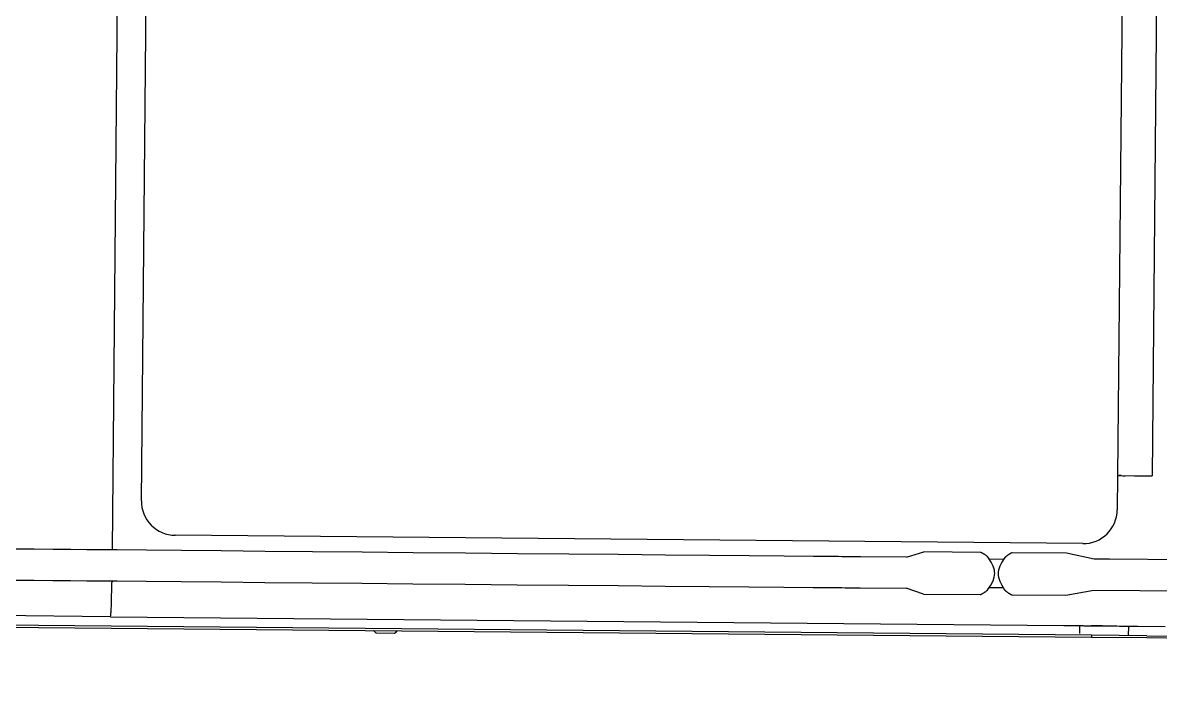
# Model space of a CAD drawing. Header units: millimetres. Extents: x -2078669 to -1085629, y -5987148 to 310365.
# Drawn here: x -1705536 to -1704538, y -2251719 to -2251143 of the extents above; entities that cross this region are included whole.
import ezdxf

# ---------------------------------------------------------------- set-up
doc = ezdxf.new("R2010")
doc.units = ezdxf.units.MM
doc.header["$LTSCALE"] = 500
for name, color, linetype, lineweight in [('D-BYP-STR8', 5, 'Continuous', 25), ('D-BYP-STRB', 5, 'Continuous', 25), ('D-BYP-STRC', 1, 'Continuous', 13)]:
    doc.layers.add(name, color=color, linetype=linetype, lineweight=lineweight)
doc.styles.add('MS ゴシック', font='MS Gothic.ttf')
doc.dimstyles.new('DIM-500-F', dxfattribs={"dimscale": 500, "dimtxt": 3.5, "dimasz": 2.5, "dimexe": 0, "dimexo": 2, "dimgap": 0.8, "dimtad": 1, "dimdec": 0, "dimzin": 0, "dimdsep": 46, "dimtxsty": 'MS ゴシック', "dimblk": 'OPEN', "dimcen": 0.1, "dimclrd": 256, "dimclre": 256, "dimclrt": 256, "dimaunit": 1, "dimadec": 4, "dimazin": 0, "dimtfac": 1, "dimtdec": 0, "dimtmove": 2, "dimatfit": 3, "dimldrblk": 'OPEN', "dimfxl": 1, "dimtolj": 1, "dimtzin": 0, "dimlwd": -1, "dimlwe": -1, "dimarcsym": 2})

# ---------------------------------------------------------------- blocks, each defined once
blk = doc.blocks.new('_Open')
at = {"color": 0, "linetype": 'ByBlock', "lineweight": -2}
for p, q in [((-1, 0.16667), (0, 0)), ((-1, -0.16667), (0, 0)), ((0, 0), (-1, 0))]:
    blk.add_line(p, q, dxfattribs=at)

msp = doc.modelspace()

# ---------------------------------------------------------------- linework, layer by layer
at = {"layer": 'D-BYP-STR8'}
msp.add_circle((-1706874.67, -2250448.98), 16000, dxfattribs=at)
at = {"layer": 'D-BYP-STRB', "linetype": 'Continuous'}
for p, q in [((-1705449.7, -2250774.65), (-1705457.38, -2251606.02)), ((-1704568.6, -2250820.8), (-1704575.53, -2251570.77)), ((-1704538.62, -2250865.08), (-1704544.87, -2251541.05)), ((-1705431.66, -2251562.85), (-1705427.26, -2251087.58)), ((-1704575.25, -2251540.77), (-1704560.55, -2251540.9)), ((-1704572.03, -2251540.8), (-1704574.27, -2251540.78)), ((-1704574.27, -2251540.78), (-1704574.27, -2251540.88)), ((-1704572.74, -2251540.89), (-1704572.74, -2251540.79)), ((-1704572.03, -2251540.8), (-1704568.56, -2251540.83)), ((-1704570.55, -2251540.91), (-1704569.01, -2251540.92)), ((-1704560.55, -2251540.9), (-1704546.61, -2251541.03)), ((-1704546.61, -2251541.03), (-1704544.87, -2251541.05)), ((-1705402.36, -2251593.12), (-1705401.94, -2251593.13)), ((-1705401.98, -2251593.13), (-1705402.36, -2251593.12)), ((-1704605.81, -2251600.49), (-1705401.98, -2251593.13)), ((-1705525.67, -2251605.38), (-1705543.21, -2251605.22)), ((-1705508.99, -2251605.54), (-1705525.67, -2251605.38)), ((-1705493.46, -2251605.68), (-1705508.99, -2251605.54)), ((-1705479.37, -2251605.81), (-1705493.46, -2251605.68)), ((-1705467.02, -2251605.93), (-1705479.37, -2251605.81)), ((-1705456.69, -2251606.02), (-1705467.02, -2251605.93)), ((-1705456.52, -2251606.02), (-1705456.69, -2251606.02)), ((-1705456.32, -2251606.03), (-1705456.52, -2251606.02)), ((-1705456.1, -2251606.03), (-1705456.32, -2251606.03)), ((-1705455.85, -2251606.03), (-1705456.1, -2251606.03)), ((-1705455.59, -2251606.03), (-1705455.85, -2251606.03)), ((-1705455.31, -2251606.04), (-1705455.59, -2251606.03)), ((-1705455.02, -2251606.04), (-1705455.31, -2251606.04)), ((-1705454.73, -2251606.04), (-1705455.02, -2251606.04)), ((-1705454.44, -2251606.04), (-1705454.73, -2251606.04)), ((-1705454.15, -2251606.05), (-1705454.44, -2251606.04)), ((-1705453.87, -2251606.05), (-1705454.15, -2251606.05)), ((-1705453.61, -2251606.05), (-1705453.87, -2251606.05)), ((-1705453.36, -2251606.05), (-1705453.61, -2251606.05)), ((-1705453.14, -2251606.06), (-1705453.36, -2251606.05)), ((-1705452.94, -2251606.06), (-1705453.14, -2251606.06)), ((-1705452.78, -2251606.06), (-1705452.94, -2251606.06)), ((-1705427.13, -2251606.3), (-1705452.78, -2251606.06)), ((-1705396.48, -2251606.58), (-1705427.13, -2251606.3)), ((-1705361.54, -2251606.9), (-1705396.48, -2251606.58)), ((-1705323.01, -2251607.26), (-1705361.54, -2251606.9)), ((-1705281.62, -2251607.64), (-1705323.01, -2251607.26)), ((-1705238.09, -2251608.04), (-1705281.62, -2251607.64)), ((-1705193.12, -2251608.46), (-1705238.09, -2251608.04)), ((-1705147.44, -2251608.88), (-1705193.12, -2251608.46)), ((-1705101.76, -2251609.3), (-1705147.44, -2251608.88)), ((-1705056.8, -2251609.72), (-1705101.76, -2251609.3)), ((-1705013.26, -2251610.12), (-1705056.8, -2251609.72)), ((-1704971.88, -2251610.5), (-1705013.26, -2251610.12)), ((-1704933.35, -2251610.86), (-1704971.88, -2251610.5)), ((-1704898.41, -2251611.18), (-1704933.35, -2251610.86)), ((-1704867.75, -2251611.47), (-1704898.41, -2251611.18)), ((-1704842.11, -2251611.7), (-1704867.75, -2251611.47)), ((-1704840.19, -2251611.72), (-1704842.11, -2251611.7)), ((-1704837.9, -2251611.74), (-1704840.19, -2251611.72)), ((-1704835.31, -2251611.77), (-1704837.9, -2251611.74)), ((-1704832.48, -2251611.79), (-1704835.31, -2251611.77)), ((-1704829.48, -2251611.82), (-1704832.48, -2251611.79)), ((-1704826.37, -2251611.85), (-1704829.48, -2251611.82)), ((-1704823.21, -2251611.88), (-1704826.37, -2251611.85)), ((-1704820.08, -2251611.91), (-1704823.21, -2251611.88)), ((-1704817.02, -2251611.94), (-1704820.08, -2251611.91)), ((-1704814.09, -2251611.96), (-1704817.02, -2251611.94)), ((-1704811.3, -2251611.99), (-1704814.09, -2251611.96)), ((-1704808.69, -2251612.01), (-1704811.3, -2251611.99)), ((-1704806.3, -2251612.03), (-1704808.69, -2251612.01)), ((-1704804.16, -2251612.05), (-1704806.3, -2251612.03)), ((-1704802.29, -2251612.07), (-1704804.16, -2251612.05)), ((-1704800.74, -2251612.09), (-1704802.29, -2251612.07)), ((-1704760.52, -2251612.46), (-1704800.74, -2251612.09)), ((-1704760.52, -2251612.46), (-1704745.3, -2251607.7)), ((-1704745.31, -2251607.7), (-1704745.3, -2251607.7)), ((-1704695.48, -2251608.16), (-1704745.3, -2251607.7)), ((-1704745.3, -2251607.7), (-1704745.3, -2251607.7)), ((-1704745.3, -2251607.7), (-1704745.3, -2251607.7)), ((-1704745.3, -2251607.7), (-1704745.3, -2251607.7)), ((-1704745.3, -2251607.7), (-1704745.3, -2251607.7)), ((-1704745.3, -2251607.7), (-1704745.3, -2251607.7)), ((-1704745.3, -2251607.7), (-1704745.3, -2251607.7)), ((-1704745.3, -2251607.7), (-1704745.3, -2251607.7)), ((-1704745.3, -2251607.7), (-1704745.3, -2251607.7)), ((-1704745.3, -2251607.7), (-1704745.3, -2251607.7)), ((-1704745.3, -2251607.7), (-1704745.3, -2251607.7)), ((-1704745.3, -2251607.7), (-1704745.3, -2251607.7)), ((-1704745.3, -2251607.7), (-1704745.3, -2251607.7)), ((-1704745.3, -2251607.7), (-1704745.3, -2251607.7)), ((-1704745.3, -2251607.7), (-1704745.3, -2251607.7)), ((-1704745.3, -2251607.7), (-1704745.3, -2251607.7)), ((-1704695.47, -2251608.16), (-1704695.48, -2251608.16)), ((-1704695.48, -2251608.16), (-1704695.48, -2251608.16)), ((-1704695.46, -2251608.16), (-1704695.47, -2251608.16)), ((-1704695.47, -2251608.16), (-1704695.47, -2251608.16)), ((-1704695.47, -2251608.16), (-1704695.47, -2251608.16)), ((-1704695.45, -2251608.16), (-1704695.46, -2251608.16)), ((-1704695.46, -2251608.16), (-1704695.46, -2251608.16)), ((-1704695.45, -2251608.17), (-1704695.45, -2251608.16)), ((-1704695.44, -2251608.17), (-1704695.45, -2251608.17)), ((-1704695.43, -2251608.17), (-1704695.44, -2251608.17)), ((-1704695.44, -2251608.17), (-1704695.44, -2251608.17)), ((-1704695.44, -2251608.17), (-1704695.44, -2251608.17)), ((-1704695.42, -2251608.17), (-1704695.43, -2251608.17)), ((-1704695.43, -2251608.17), (-1704695.43, -2251608.17)), ((-1704695.41, -2251608.18), (-1704695.42, -2251608.17)), ((-1704695.4, -2251608.18), (-1704695.41, -2251608.18)), ((-1704695.39, -2251608.18), (-1704695.4, -2251608.18)), ((-1704695.38, -2251608.19), (-1704695.39, -2251608.18)), ((-1704695.36, -2251608.19), (-1704695.38, -2251608.19)), ((-1704695.35, -2251608.2), (-1704695.36, -2251608.19)), ((-1704695.33, -2251608.21), (-1704695.35, -2251608.2)), ((-1704695.31, -2251608.21), (-1704695.33, -2251608.21)), ((-1704695.3, -2251608.22), (-1704695.31, -2251608.21)), ((-1704695.28, -2251608.22), (-1704695.3, -2251608.22)), ((-1704695.22, -2251608.25), (-1704695.28, -2251608.22)), ((-1704695.21, -2251608.25), (-1704695.22, -2251608.25)), ((-1704695.19, -2251608.26), (-1704695.21, -2251608.25)), ((-1704695.12, -2251608.29), (-1704695.19, -2251608.26)), ((-1704695.1, -2251608.3), (-1704695.12, -2251608.29)), ((-1704695.08, -2251608.3), (-1704695.1, -2251608.3)), ((-1704695.05, -2251608.31), (-1704695.08, -2251608.3)), ((-1704695.03, -2251608.33), (-1704695.05, -2251608.31)), ((-1704695, -2251608.34), (-1704695.03, -2251608.33)), ((-1704694.98, -2251608.35), (-1704695, -2251608.34)), ((-1704694.95, -2251608.36), (-1704694.98, -2251608.35)), ((-1704694.93, -2251608.37), (-1704694.95, -2251608.36)), ((-1704694.85, -2251608.4), (-1704694.93, -2251608.37)), ((-1704694.83, -2251608.41), (-1704694.85, -2251608.4)), ((-1704694.82, -2251608.41), (-1704694.83, -2251608.41)), ((-1704694.73, -2251608.45), (-1704694.82, -2251608.41)), ((-1704694.71, -2251608.46), (-1704694.73, -2251608.45)), ((-1704694.68, -2251608.47), (-1704694.71, -2251608.46)), ((-1704694.66, -2251608.49), (-1704694.68, -2251608.47)), ((-1704694.63, -2251608.5), (-1704694.66, -2251608.49)), ((-1704694.6, -2251608.51), (-1704694.63, -2251608.5)), ((-1704694.57, -2251608.52), (-1704694.6, -2251608.51)), ((-1704694.55, -2251608.53), (-1704694.57, -2251608.52)), ((-1704694.52, -2251608.55), (-1704694.55, -2251608.53)), ((-1704694.42, -2251608.59), (-1704694.52, -2251608.55)), ((-1704694.41, -2251608.6), (-1704694.42, -2251608.59)), ((-1704694.4, -2251608.6), (-1704694.41, -2251608.6)), ((-1704694.3, -2251608.65), (-1704694.4, -2251608.6)), ((-1704694.28, -2251608.66), (-1704694.3, -2251608.65)), ((-1704694.25, -2251608.67), (-1704694.28, -2251608.66)), ((-1704694.22, -2251608.68), (-1704694.25, -2251608.67)), ((-1704694.2, -2251608.7), (-1704694.22, -2251608.68)), ((-1704694.17, -2251608.71), (-1704694.2, -2251608.7)), ((-1704694.13, -2251608.73), (-1704694.17, -2251608.71)), ((-1704694.1, -2251608.74), (-1704694.13, -2251608.73)), ((-1704694.07, -2251608.76), (-1704694.1, -2251608.74)), ((-1704693.91, -2251608.84), (-1704694.07, -2251608.76)), ((-1704693.86, -2251608.86), (-1704693.91, -2251608.84)), ((-1704693.84, -2251608.87), (-1704693.86, -2251608.86)), ((-1704693.64, -2251608.98), (-1704693.84, -2251608.87)), ((-1704693.33, -2251609.14), (-1704693.64, -2251608.98)), ((-1704693.19, -2251609.22), (-1704693.33, -2251609.14)), ((-1704693.15, -2251609.24), (-1704693.19, -2251609.22)), ((-1704692.96, -2251609.34), (-1704693.15, -2251609.24)), ((-1704692.88, -2251609.4), (-1704692.96, -2251609.34)), ((-1704692.5, -2251609.61), (-1704692.88, -2251609.4)), ((-1704692.46, -2251609.64), (-1704692.5, -2251609.61)), ((-1704692.27, -2251609.75), (-1704692.46, -2251609.64)), ((-1704692.19, -2251609.81), (-1704692.27, -2251609.75)), ((-1704692.09, -2251609.87), (-1704692.19, -2251609.81)), ((-1704691.97, -2251609.95), (-1704692.09, -2251609.87)), ((-1704691.85, -2251610.03), (-1704691.97, -2251609.95)), ((-1704691.72, -2251610.12), (-1704691.85, -2251610.03)), ((-1704691.59, -2251610.2), (-1704691.72, -2251610.12)), ((-1704691.47, -2251610.28), (-1704691.59, -2251610.2)), ((-1704691.36, -2251610.36), (-1704691.47, -2251610.28)), ((-1704690.97, -2251610.64), (-1704691.36, -2251610.36)), ((-1704690.91, -2251610.68), (-1704690.97, -2251610.64)), ((-1704690.85, -2251610.73), (-1704690.91, -2251610.68)), ((-1704690.46, -2251611.03), (-1704690.85, -2251610.73)), ((-1704690.36, -2251611.11), (-1704690.46, -2251611.03)), ((-1704690.25, -2251611.21), (-1704690.36, -2251611.11)), ((-1704690.13, -2251611.31), (-1704690.25, -2251611.21)), ((-1704690.01, -2251611.41), (-1704690.13, -2251611.31)), ((-1704689.89, -2251611.51), (-1704690.01, -2251611.41)), ((-1704689.77, -2251611.61), (-1704689.89, -2251611.51)), ((-1704689.66, -2251611.71), (-1704689.77, -2251611.61)), ((-1704689.57, -2251611.79), (-1704689.66, -2251611.71)), ((-1704689.14, -2251612.19), (-1704689.57, -2251611.79)), ((-1704689.13, -2251612.2), (-1704689.14, -2251612.19)), ((-1704689.08, -2251612.25), (-1704689.13, -2251612.2)), ((-1704689.02, -2251612.31), (-1704689.08, -2251612.25)), ((-1704688.96, -2251612.36), (-1704689.02, -2251612.31)), ((-1704688.9, -2251612.42), (-1704688.96, -2251612.36)), ((-1704688.85, -2251612.48), (-1704688.9, -2251612.42)), ((-1704688.79, -2251612.53), (-1704688.85, -2251612.48)), ((-1704688.74, -2251612.58), (-1704688.79, -2251612.53)), ((-1704688.7, -2251612.62), (-1704688.74, -2251612.58)), ((-1704686.14, -2251616.7), (-1704688.7, -2251612.62)), ((-1704674.11, -2251612.76), (-1704676.75, -2251616.79)), ((-1704674.03, -2251612.68), (-1704674.11, -2251612.76)), ((-1704673.93, -2251612.59), (-1704674.03, -2251612.68)), ((-1704673.82, -2251612.48), (-1704673.93, -2251612.59)), ((-1704673.7, -2251612.37), (-1704673.82, -2251612.48)), ((-1704673.58, -2251612.26), (-1704673.7, -2251612.37)), ((-1704673.46, -2251612.15), (-1704673.58, -2251612.26)), ((-1704673.35, -2251612.04), (-1704673.46, -2251612.15)), ((-1704673.24, -2251611.94), (-1704673.35, -2251612.04)), ((-1704673.21, -2251611.92), (-1704673.24, -2251611.94)), ((-1704672.82, -2251611.56), (-1704673.21, -2251611.92)), ((-1704672.35, -2251611.2), (-1704672.82, -2251611.56)), ((-1704672.16, -2251611.05), (-1704672.35, -2251611.2)), ((-1704671.93, -2251610.89), (-1704672.16, -2251611.05)), ((-1704671.7, -2251610.72), (-1704671.93, -2251610.89)), ((-1704671.46, -2251610.55), (-1704671.7, -2251610.72)), ((-1704671.22, -2251610.38), (-1704671.46, -2251610.55)), ((-1704670.99, -2251610.22), (-1704671.22, -2251610.38)), ((-1704670.78, -2251610.08), (-1704670.99, -2251610.22)), ((-1704670.6, -2251609.95), (-1704670.78, -2251610.08)), ((-1704670.02, -2251609.59), (-1704670.6, -2251609.95)), ((-1704669.94, -2251609.56), (-1704670.02, -2251609.59)), ((-1704669.5, -2251609.31), (-1704669.94, -2251609.56)), ((-1704669.31, -2251609.2), (-1704669.5, -2251609.31)), ((-1704669.24, -2251609.17), (-1704669.31, -2251609.2)), ((-1704669.19, -2251609.13), (-1704669.24, -2251609.17)), ((-1704669.14, -2251609.11), (-1704669.19, -2251609.13)), ((-1704669.09, -2251609.08), (-1704669.14, -2251609.11)), ((-1704669.04, -2251609.06), (-1704669.09, -2251609.08)), ((-1704669, -2251609.03), (-1704669.04, -2251609.06)), ((-1704668.95, -2251609.01), (-1704669, -2251609.03)), ((-1704668.91, -2251608.99), (-1704668.95, -2251609.01)), ((-1704668.86, -2251608.96), (-1704668.91, -2251608.99)), ((-1704668.8, -2251608.94), (-1704668.86, -2251608.96)), ((-1704668.75, -2251608.91), (-1704668.8, -2251608.94)), ((-1704668.69, -2251608.88), (-1704668.75, -2251608.91)), ((-1704668.64, -2251608.86), (-1704668.69, -2251608.88)), ((-1704668.59, -2251608.83), (-1704668.64, -2251608.86)), ((-1704668.54, -2251608.81), (-1704668.59, -2251608.83)), ((-1704668.5, -2251608.79), (-1704668.54, -2251608.81)), ((-1704668.32, -2251608.7), (-1704668.5, -2251608.79)), ((-1704668.31, -2251608.7), (-1704668.32, -2251608.7)), ((-1704668.27, -2251608.68), (-1704668.31, -2251608.7)), ((-1704668.14, -2251608.61), (-1704668.27, -2251608.68)), ((-1704667.99, -2251608.55), (-1704668.14, -2251608.61)), ((-1704667.97, -2251608.54), (-1704667.99, -2251608.55)), ((-1704667.91, -2251608.51), (-1704667.97, -2251608.54)), ((-1704667.9, -2251608.51), (-1704667.91, -2251608.51)), ((-1704667.84, -2251608.48), (-1704667.9, -2251608.5)), ((-1704667.9, -2251608.5), (-1704667.9, -2251608.51)), ((-1704667.83, -2251608.47), (-1704667.84, -2251608.48)), ((-1704667.82, -2251608.47), (-1704667.83, -2251608.47)), ((-1704667.81, -2251608.46), (-1704667.82, -2251608.47)), ((-1704667.8, -2251608.45), (-1704667.81, -2251608.46)), ((-1704667.79, -2251608.45), (-1704667.8, -2251608.45)), ((-1704667.78, -2251608.44), (-1704667.79, -2251608.45)), ((-1704667.77, -2251608.44), (-1704667.78, -2251608.44)), ((-1704667.76, -2251608.43), (-1704667.77, -2251608.44)), ((-1704667.74, -2251608.42), (-1704667.76, -2251608.43)), ((-1704667.73, -2251608.42), (-1704667.74, -2251608.42)), ((-1704667.74, -2251608.42), (-1704667.74, -2251608.42)), ((-1704667.72, -2251608.42), (-1704667.73, -2251608.42)), ((-1704667.73, -2251608.42), (-1704667.73, -2251608.42)), ((-1704667.73, -2251608.42), (-1704667.73, -2251608.42)), ((-1704667.73, -2251608.42), (-1704667.73, -2251608.42)), ((-1704667.73, -2251608.42), (-1704667.73, -2251608.42)), ((-1704667.73, -2251608.42), (-1704667.73, -2251608.42)), ((-1704667.73, -2251608.42), (-1704667.73, -2251608.42)), ((-1704620.19, -2251608.85), (-1704667.72, -2251608.42)), ((-1704595.78, -2251613.98), (-1704620.19, -2251608.85)), ((-1704582.42, -2251614.1), (-1704595.78, -2251613.98)), ((-1704415.63, -2251615.65), (-1704582.42, -2251614.1)), ((-1704675.21, -2251614.35), (-1704687.64, -2251614.23)), ((-1704684.4, -2251620.29), (-1704686.14, -2251616.7)), ((-1704683.36, -2251623.66), (-1704684.4, -2251620.29)), ((-1704683.1, -2251625.25), (-1704683.36, -2251623.66)), ((-1704679.66, -2251623.7), (-1704679.94, -2251625.28)), ((-1704678.55, -2251620.35), (-1704679.66, -2251623.7)), ((-1704676.75, -2251616.79), (-1704678.55, -2251620.35)), ((-1705543.47, -2251632.42), (-1705525.92, -2251632.58)), ((-1705525.92, -2251632.58), (-1705509.24, -2251632.74)), ((-1705509.24, -2251632.74), (-1705493.71, -2251632.88)), ((-1705493.71, -2251632.88), (-1705479.63, -2251633.01)), ((-1705479.63, -2251633.01), (-1705467.27, -2251633.13)), ((-1705467.27, -2251633.13), (-1705456.94, -2251633.22)), ((-1705457.03, -2251633.22), (-1705457.59, -2251634.61)), ((-1705457.02, -2251633.22), (-1705457.02, -2251633.22)), ((-1705456.94, -2251633.22), (-1705456.77, -2251633.22)), ((-1705456.77, -2251633.22), (-1705456.58, -2251633.22)), ((-1705456.58, -2251633.22), (-1705456.35, -2251633.23)), ((-1705456.35, -2251633.23), (-1705456.11, -2251633.23)), ((-1705456.11, -2251633.23), (-1705455.84, -2251633.23)), ((-1705455.84, -2251633.23), (-1705455.56, -2251633.23)), ((-1705455.56, -2251633.23), (-1705455.27, -2251633.24)), ((-1705455.27, -2251633.24), (-1705454.98, -2251633.24)), ((-1705454.98, -2251633.24), (-1705454.69, -2251633.24)), ((-1705454.69, -2251633.24), (-1705454.4, -2251633.24)), ((-1705454.4, -2251633.24), (-1705454.12, -2251633.25)), ((-1705454.12, -2251633.25), (-1705453.86, -2251633.25)), ((-1705453.86, -2251633.25), (-1705453.61, -2251633.25)), ((-1705453.61, -2251633.25), (-1705453.39, -2251633.25)), ((-1705453.39, -2251633.25), (-1705453.19, -2251633.26)), ((-1705453.19, -2251633.26), (-1705453.03, -2251633.26)), ((-1705453.03, -2251633.26), (-1705427.39, -2251633.49)), ((-1705427.39, -2251633.49), (-1705396.73, -2251633.78)), ((-1705396.73, -2251633.78), (-1705361.79, -2251634.1)), ((-1705361.79, -2251634.1), (-1705323.26, -2251634.46)), ((-1704686.32, -2251636.79), (-1704684.52, -2251633.23)), ((-1704684.52, -2251633.23), (-1704683.41, -2251629.88)), ((-1704683.41, -2251629.88), (-1704683.13, -2251628.29)), ((-1704683.13, -2251628.29), (-1704683.03, -2251626.77)), ((-1704683.03, -2251626.77), (-1704683.1, -2251625.25)), ((-1704679.94, -2251625.28), (-1704680.05, -2251626.8)), ((-1704680.05, -2251626.8), (-1704679.97, -2251628.32)), ((-1704679.97, -2251628.32), (-1704679.72, -2251629.91)), ((-1704679.72, -2251629.91), (-1704678.67, -2251633.28)), ((-1704678.67, -2251633.28), (-1704676.93, -2251636.87)), ((-1705457.73, -2251644.27), (-1705457.72, -2251643.62)), ((-1705457.72, -2251643.62), (-1705457.71, -2251643.06)), ((-1705457.71, -2251643.06), (-1705457.7, -2251642.56)), ((-1705457.7, -2251642.56), (-1705457.69, -2251642.09)), ((-1705457.69, -2251642.09), (-1705457.68, -2251641.63)), ((-1705457.68, -2251641.63), (-1705457.67, -2251641.16)), ((-1705457.67, -2251640.65), (-1705457.66, -2251640.07)), ((-1705457.67, -2251641.16), (-1705457.67, -2251640.65)), ((-1705457.66, -2251640.07), (-1705457.65, -2251639.42)), ((-1705457.65, -2251639.42), (-1705457.64, -2251638.71)), ((-1705457.64, -2251638.71), (-1705457.63, -2251637.97)), ((-1705457.63, -2251637.97), (-1705457.62, -2251637.21)), ((-1705457.62, -2251636.47), (-1705457.61, -2251635.78)), ((-1705457.62, -2251637.21), (-1705457.62, -2251636.47)), ((-1705457.61, -2251635.78), (-1705457.6, -2251635.15)), ((-1705457.6, -2251635.15), (-1705457.59, -2251634.62)), ((-1705323.26, -2251634.46), (-1705281.88, -2251634.84)), ((-1705281.88, -2251634.84), (-1705238.34, -2251635.24)), ((-1705238.34, -2251635.24), (-1705193.38, -2251635.66)), ((-1705193.38, -2251635.66), (-1705147.7, -2251636.08)), ((-1705147.7, -2251636.08), (-1705102.01, -2251636.5)), ((-1705102.01, -2251636.5), (-1705057.05, -2251636.92)), ((-1705057.05, -2251636.92), (-1705013.52, -2251637.32)), ((-1705013.52, -2251637.32), (-1704972.13, -2251637.7)), ((-1704972.13, -2251637.7), (-1704933.6, -2251638.06)), ((-1704933.6, -2251638.06), (-1704898.66, -2251638.38)), ((-1704898.66, -2251638.38), (-1704868.01, -2251638.67)), ((-1704868.01, -2251638.67), (-1704842.36, -2251638.9)), ((-1704842.36, -2251638.9), (-1704840.44, -2251638.92)), ((-1704840.44, -2251638.92), (-1704838.15, -2251638.94)), ((-1704838.15, -2251638.94), (-1704835.56, -2251638.97)), ((-1704835.56, -2251638.97), (-1704832.73, -2251638.99)), ((-1704832.73, -2251638.99), (-1704829.73, -2251639.02)), ((-1704829.73, -2251639.02), (-1704826.62, -2251639.05)), ((-1704826.62, -2251639.05), (-1704823.46, -2251639.08)), ((-1704823.46, -2251639.08), (-1704820.33, -2251639.11)), ((-1704820.33, -2251639.11), (-1704817.27, -2251639.13)), ((-1704817.27, -2251639.13), (-1704814.34, -2251639.16)), ((-1704814.34, -2251639.16), (-1704811.55, -2251639.19)), ((-1704811.55, -2251639.19), (-1704808.94, -2251639.21)), ((-1704808.94, -2251639.21), (-1704806.55, -2251639.23)), ((-1704806.55, -2251639.23), (-1704804.41, -2251639.25)), ((-1704804.41, -2251639.25), (-1704802.54, -2251639.27)), ((-1704802.54, -2251639.27), (-1704800.99, -2251639.28)), ((-1704800.99, -2251639.28), (-1704760.8, -2251639.66)), ((-1704745.64, -2251644.7), (-1704760.8, -2251639.66)), ((-1704693.74, -2251644.26), (-1704693.28, -2251644.02)), ((-1704693.28, -2251644.02), (-1704693.2, -2251643.98)), ((-1704693.2, -2251643.98), (-1704692.59, -2251643.62)), ((-1704692.59, -2251643.62), (-1704692.4, -2251643.5)), ((-1704692.4, -2251643.5), (-1704692.18, -2251643.35)), ((-1704692.18, -2251643.35), (-1704691.94, -2251643.19)), ((-1704691.94, -2251643.19), (-1704691.69, -2251643.02)), ((-1704691.69, -2251643.02), (-1704691.43, -2251642.85)), ((-1704691.43, -2251642.85), (-1704691.19, -2251642.68)), ((-1704691.19, -2251642.68), (-1704690.96, -2251642.52)), ((-1704690.96, -2251642.52), (-1704690.75, -2251642.38)), ((-1704690.75, -2251642.38), (-1704690.26, -2251642.01)), ((-1704690.26, -2251642.01), (-1704689.87, -2251641.66)), ((-1704689.87, -2251641.66), (-1704689.84, -2251641.64)), ((-1704689.84, -2251641.64), (-1704689.73, -2251641.54)), ((-1704689.73, -2251641.54), (-1704689.62, -2251641.43)), ((-1704689.62, -2251641.43), (-1704689.5, -2251641.32)), ((-1704689.5, -2251641.32), (-1704689.38, -2251641.2)), ((-1704689.38, -2251641.2), (-1704689.26, -2251641.09)), ((-1704689.26, -2251641.09), (-1704689.15, -2251640.99)), ((-1704689.15, -2251640.99), (-1704689.05, -2251640.9)), ((-1704689.05, -2251640.9), (-1704688.96, -2251640.82)), ((-1704688.96, -2251640.82), (-1704686.32, -2251636.79)), ((-1704675.44, -2251639.35), (-1704687.87, -2251639.23)), ((-1704676.93, -2251636.87), (-1704674.37, -2251640.96)), ((-1704674.37, -2251640.96), (-1704674.33, -2251641)), ((-1704674.33, -2251641), (-1704674.28, -2251641.04)), ((-1704674.28, -2251641.04), (-1704674.23, -2251641.1)), ((-1704674.23, -2251641.1), (-1704674.17, -2251641.15)), ((-1704674.17, -2251641.15), (-1704674.11, -2251641.21)), ((-1704674.11, -2251641.21), (-1704674.05, -2251641.27)), ((-1704674.05, -2251641.27), (-1704674, -2251641.33)), ((-1704674, -2251641.33), (-1704673.95, -2251641.38)), ((-1704673.95, -2251641.38), (-1704673.93, -2251641.39)), ((-1704673.93, -2251641.39), (-1704673.51, -2251641.79)), ((-1704673.51, -2251641.79), (-1704673.42, -2251641.87)), ((-1704673.42, -2251641.87), (-1704673.31, -2251641.96)), ((-1704673.31, -2251641.96), (-1704673.2, -2251642.06)), ((-1704673.2, -2251642.06), (-1704673.08, -2251642.17)), ((-1704673.08, -2251642.17), (-1704672.96, -2251642.27)), ((-1704672.96, -2251642.27), (-1704672.85, -2251642.37)), ((-1704672.85, -2251642.37), (-1704672.74, -2251642.46)), ((-1704672.74, -2251642.46), (-1704672.64, -2251642.55)), ((-1704672.64, -2251642.55), (-1704672.27, -2251642.85)), ((-1704672.27, -2251642.85), (-1704672.21, -2251642.89)), ((-1704672.21, -2251642.89), (-1704672.15, -2251642.94)), ((-1704672.15, -2251642.94), (-1704671.78, -2251643.22)), ((-1704671.78, -2251643.22), (-1704671.67, -2251643.29)), ((-1704671.67, -2251643.29), (-1704671.56, -2251643.37)), ((-1704671.56, -2251643.37), (-1704671.44, -2251643.46)), ((-1704671.44, -2251643.46), (-1704671.32, -2251643.54)), ((-1704671.32, -2251643.54), (-1704671.2, -2251643.63)), ((-1704671.2, -2251643.63), (-1704671.09, -2251643.7)), ((-1704671.09, -2251643.7), (-1704670.99, -2251643.77)), ((-1704670.99, -2251643.77), (-1704670.91, -2251643.82)), ((-1704670.91, -2251643.82), (-1704670.74, -2251643.94)), ((-1704670.74, -2251643.94), (-1704670.69, -2251643.96)), ((-1704670.69, -2251643.96), (-1704670.35, -2251644.18)), ((-1704620.53, -2251645.85), (-1704596.04, -2251641.18)), ((-1704596.04, -2251641.18), (-1704196.45, -2251644.87)), ((-1705458, -2251654.53), (-1705457.89, -2251651.03)), ((-1705457.89, -2251651.03), (-1705457.87, -2251650.27)), ((-1705457.87, -2251650.27), (-1705457.85, -2251649.43)), ((-1705457.85, -2251649.43), (-1705457.83, -2251648.54)), ((-1705457.83, -2251648.54), (-1705457.81, -2251647.63)), ((-1705457.81, -2251647.63), (-1705457.79, -2251646.72)), ((-1705457.79, -2251646.72), (-1705457.77, -2251645.84)), ((-1705457.77, -2251645.84), (-1705457.75, -2251645.01)), ((-1705457.75, -2251645.01), (-1705457.73, -2251644.27)), ((-1704745.64, -2251644.7), (-1704695.82, -2251645.16)), ((-1704695.82, -2251645.16), (-1704695.82, -2251645.16)), ((-1704695.82, -2251645.16), (-1704695.82, -2251645.16)), ((-1704695.82, -2251645.16), (-1704695.81, -2251645.16)), ((-1704695.81, -2251645.16), (-1704695.81, -2251645.15)), ((-1704695.81, -2251645.15), (-1704695.8, -2251645.15)), ((-1704695.8, -2251645.15), (-1704695.8, -2251645.15)), ((-1704695.8, -2251645.15), (-1704695.79, -2251645.15)), ((-1704695.79, -2251645.15), (-1704695.75, -2251645.14)), ((-1704695.79, -2251645.15), (-1704695.79, -2251645.15)), ((-1704695.79, -2251645.15), (-1704695.79, -2251645.15)), ((-1704695.75, -2251645.14), (-1704695.73, -2251645.13)), ((-1704695.73, -2251645.13), (-1704695.72, -2251645.13)), ((-1704695.72, -2251645.13), (-1704695.7, -2251645.12)), ((-1704695.7, -2251645.12), (-1704695.69, -2251645.12)), ((-1704695.69, -2251645.12), (-1704695.67, -2251645.11)), ((-1704695.67, -2251645.11), (-1704695.65, -2251645.11)), ((-1704695.65, -2251645.11), (-1704695.64, -2251645.1)), ((-1704695.64, -2251645.1), (-1704695.62, -2251645.1)), ((-1704695.62, -2251645.1), (-1704695.56, -2251645.07)), ((-1704695.56, -2251645.07), (-1704695.55, -2251645.07)), ((-1704695.55, -2251645.07), (-1704695.53, -2251645.06)), ((-1704695.53, -2251645.06), (-1704695.46, -2251645.04)), ((-1704695.46, -2251645.04), (-1704695.44, -2251645.03)), ((-1704695.44, -2251645.03), (-1704695.42, -2251645.02)), ((-1704695.42, -2251645.02), (-1704695.4, -2251645.01)), ((-1704695.4, -2251645.01), (-1704695.37, -2251645)), ((-1704695.37, -2251645), (-1704695.35, -2251644.99)), ((-1704695.35, -2251644.99), (-1704695.32, -2251644.98)), ((-1704695.32, -2251644.98), (-1704695.3, -2251644.97)), ((-1704695.3, -2251644.97), (-1704695.27, -2251644.96)), ((-1704695.27, -2251644.96), (-1704695.11, -2251644.89)), ((-1704695.11, -2251644.89), (-1704695.07, -2251644.88)), ((-1704695.07, -2251644.88), (-1704695.06, -2251644.87)), ((-1704695.06, -2251644.87), (-1704694.86, -2251644.79)), ((-1704694.86, -2251644.79), (-1704694.81, -2251644.77)), ((-1704694.81, -2251644.77), (-1704694.76, -2251644.74)), ((-1704694.76, -2251644.74), (-1704694.7, -2251644.72)), ((-1704694.7, -2251644.72), (-1704694.64, -2251644.69)), ((-1704694.64, -2251644.69), (-1704694.58, -2251644.66)), ((-1704694.58, -2251644.66), (-1704694.52, -2251644.64)), ((-1704694.52, -2251644.64), (-1704694.46, -2251644.61)), ((-1704694.46, -2251644.61), (-1704694.4, -2251644.59)), ((-1704694.4, -2251644.59), (-1704694.35, -2251644.56)), ((-1704694.35, -2251644.56), (-1704694.3, -2251644.54)), ((-1704694.3, -2251644.54), (-1704694.25, -2251644.52)), ((-1704694.25, -2251644.52), (-1704694.2, -2251644.49)), ((-1704694.2, -2251644.49), (-1704694.15, -2251644.47)), ((-1704694.15, -2251644.47), (-1704694.1, -2251644.44)), ((-1704694.1, -2251644.44), (-1704694.03, -2251644.41)), ((-1704694.03, -2251644.41), (-1704693.96, -2251644.37)), ((-1704693.96, -2251644.37), (-1704693.74, -2251644.26)), ((-1704670.35, -2251644.18), (-1704670.26, -2251644.23)), ((-1704670.26, -2251644.23), (-1704670.09, -2251644.34)), ((-1704670.09, -2251644.34), (-1704670.05, -2251644.36)), ((-1704670.05, -2251644.36), (-1704669.91, -2251644.44)), ((-1704669.91, -2251644.44), (-1704669.64, -2251644.6)), ((-1704669.64, -2251644.6), (-1704669.46, -2251644.7)), ((-1704669.46, -2251644.7), (-1704669.44, -2251644.71)), ((-1704669.44, -2251644.71), (-1704669.39, -2251644.74)), ((-1704669.39, -2251644.74), (-1704669.24, -2251644.82)), ((-1704669.24, -2251644.82), (-1704669.21, -2251644.83)), ((-1704669.21, -2251644.83), (-1704669.18, -2251644.85)), ((-1704669.18, -2251644.85), (-1704669.15, -2251644.86)), ((-1704669.15, -2251644.86), (-1704669.13, -2251644.88)), ((-1704669.13, -2251644.88), (-1704669.1, -2251644.89)), ((-1704669.1, -2251644.89), (-1704669.07, -2251644.9)), ((-1704669.07, -2251644.9), (-1704669.05, -2251644.92)), ((-1704669.05, -2251644.92), (-1704669.03, -2251644.93)), ((-1704669.03, -2251644.93), (-1704668.94, -2251644.98)), ((-1704668.94, -2251644.98), (-1704668.93, -2251644.98)), ((-1704668.93, -2251644.98), (-1704668.92, -2251644.98)), ((-1704668.92, -2251644.98), (-1704668.83, -2251645.03)), ((-1704668.83, -2251645.03), (-1704668.81, -2251645.04)), ((-1704668.81, -2251645.04), (-1704668.79, -2251645.05)), ((-1704668.79, -2251645.05), (-1704668.76, -2251645.06)), ((-1704668.76, -2251645.06), (-1704668.74, -2251645.08)), ((-1704668.74, -2251645.08), (-1704668.71, -2251645.09)), ((-1704668.71, -2251645.09), (-1704668.69, -2251645.1)), ((-1704668.69, -2251645.1), (-1704668.67, -2251645.11)), ((-1704668.67, -2251645.11), (-1704668.65, -2251645.12)), ((-1704668.65, -2251645.12), (-1704668.57, -2251645.16)), ((-1704668.57, -2251645.16), (-1704668.56, -2251645.17)), ((-1704668.56, -2251645.17), (-1704668.55, -2251645.17)), ((-1704668.55, -2251645.17), (-1704668.47, -2251645.21)), ((-1704668.47, -2251645.21), (-1704668.34, -2251645.27)), ((-1704668.34, -2251645.27), (-1704668.31, -2251645.29)), ((-1704668.31, -2251645.29), (-1704668.25, -2251645.32)), ((-1704668.25, -2251645.32), (-1704668.24, -2251645.32)), ((-1704668.24, -2251645.32), (-1704668.24, -2251645.32)), ((-1704668.24, -2251645.32), (-1704668.19, -2251645.35)), ((-1704668.19, -2251645.35), (-1704668.18, -2251645.35)), ((-1704668.18, -2251645.35), (-1704668.16, -2251645.36)), ((-1704668.16, -2251645.36), (-1704668.15, -2251645.37)), ((-1704668.15, -2251645.37), (-1704668.14, -2251645.37)), ((-1704668.14, -2251645.37), (-1704668.13, -2251645.38)), ((-1704668.13, -2251645.38), (-1704668.12, -2251645.38)), ((-1704668.12, -2251645.38), (-1704668.11, -2251645.39)), ((-1704668.11, -2251645.39), (-1704668.1, -2251645.39)), ((-1704668.1, -2251645.39), (-1704668.1, -2251645.4)), ((-1704668.1, -2251645.4), (-1704668.09, -2251645.4)), ((-1704668.09, -2251645.4), (-1704668.09, -2251645.4)), ((-1704668.09, -2251645.4), (-1704668.08, -2251645.4)), ((-1704668.08, -2251645.4), (-1704668.08, -2251645.4)), ((-1704668.08, -2251645.4), (-1704668.08, -2251645.41)), ((-1704668.08, -2251645.41), (-1704668.08, -2251645.41)), ((-1704668.08, -2251645.41), (-1704668.08, -2251645.41)), ((-1704668.08, -2251645.41), (-1704668.08, -2251645.41)), ((-1704668.08, -2251645.41), (-1704668.08, -2251645.41)), ((-1704668.08, -2251645.41), (-1704668.07, -2251645.41)), ((-1704668.07, -2251645.41), (-1704668.07, -2251645.41)), ((-1704668.07, -2251645.41), (-1704668.07, -2251645.41)), ((-1704668.07, -2251645.41), (-1704668.07, -2251645.41)), ((-1704668.07, -2251645.41), (-1704668.07, -2251645.41)), ((-1704668.07, -2251645.41), (-1704668.07, -2251645.41)), ((-1704668.07, -2251645.41), (-1704620.53, -2251645.85)), ((-1704617.4, -2251645.43), (-1704617.41, -2251645.43)), ((-1704617.41, -2251645.43), (-1704617.41, -2251645.43)), ((-1704617.39, -2251645.43), (-1704617.4, -2251645.43)), ((-1704617.4, -2251645.43), (-1704617.4, -2251645.43)), ((-1704617.38, -2251645.43), (-1704617.39, -2251645.43)), ((-1704617.37, -2251645.43), (-1704617.38, -2251645.43)), ((-1704617.36, -2251645.43), (-1704617.37, -2251645.43)), ((-1704617.35, -2251645.43), (-1704617.36, -2251645.43)), ((-1704617.34, -2251645.43), (-1704617.35, -2251645.43)), ((-1704617.35, -2251645.43), (-1704617.35, -2251645.43)), ((-1704617.33, -2251645.43), (-1704617.34, -2251645.43)), ((-1704617.32, -2251645.43), (-1704617.33, -2251645.43)), ((-1704617.31, -2251645.43), (-1704617.32, -2251645.43)), ((-1704617.3, -2251645.43), (-1704617.31, -2251645.43)), ((-1704617.29, -2251645.43), (-1704617.3, -2251645.43)), ((-1704617.3, -2251645.43), (-1704617.3, -2251645.43)), ((-1704617.29, -2251645.49), (-1704617.3, -2251645.49)), ((-1704617.3, -2251645.49), (-1704617.3, -2251645.5)), ((-1704617.3, -2251645.5), (-1704617.3, -2251645.51)), ((-1704617.3, -2251645.51), (-1704617.3, -2251645.51)), ((-1704617.3, -2251645.51), (-1704617.3, -2251645.52)), ((-1704617.3, -2251645.52), (-1704617.3, -2251645.52)), ((-1704617.3, -2251645.52), (-1704617.3, -2251645.53)), ((-1704617.29, -2251645.43), (-1704617.29, -2251645.44)), ((-1704617.29, -2251645.44), (-1704617.29, -2251645.44)), ((-1704617.29, -2251645.44), (-1704617.29, -2251645.45)), ((-1704617.29, -2251645.45), (-1704617.29, -2251645.45)), ((-1704617.29, -2251645.45), (-1704617.29, -2251645.46)), ((-1704617.29, -2251645.46), (-1704617.29, -2251645.47)), ((-1704617.29, -2251645.47), (-1704617.29, -2251645.47)), ((-1704617.29, -2251645.47), (-1704617.29, -2251645.48)), ((-1704617.29, -2251645.48), (-1704617.29, -2251645.49)), ((-1705458.77, -2251664.61), (-1705937.85, -2251660.18)), ((-1705458.77, -2251664.6), (-1705458.62, -2251664.02)), ((-1705458.62, -2251664.02), (-1705458.51, -2251663.45)), ((-1705458.51, -2251663.45), (-1705458.42, -2251662.62)), ((-1705458.42, -2251662.62), (-1705458.33, -2251661.26)), ((-1705458.33, -2251661.26), (-1705458.3, -2251660.89)), ((-1705458.3, -2251660.89), (-1705458.28, -2251660.49)), ((-1705458.28, -2251660.49), (-1705458.26, -2251660.08)), ((-1705458.26, -2251660.08), (-1705458.23, -2251659.66)), ((-1705458.23, -2251659.66), (-1705458.21, -2251659.22)), ((-1705458.21, -2251659.22), (-1705458.19, -2251658.78)), ((-1705458.19, -2251658.78), (-1705458.16, -2251658.34)), ((-1705458.16, -2251658.34), (-1705458.14, -2251657.9)), ((-1705458.14, -2251657.9), (-1705458.02, -2251654.98)), ((-1705458.02, -2251654.98), (-1705458.01, -2251654.7)), ((-1705458.01, -2251654.7), (-1705458, -2251654.53)), ((-1705553.76, -2251673.73), (-1704598.26, -2251682.56)), ((-1704598.24, -2251680.96), (-1705553.74, -2251672.13)), ((-1705458.77, -2251664.61), (-1704622.5, -2251672.34)), ((-1704622.5, -2251672.34), (-1704622.09, -2251672.34)), ((-1704622.09, -2251672.34), (-1704622.09, -2251672.34)), ((-1704622.09, -2251672.34), (-1704622.08, -2251672.34)), ((-1704622.08, -2251672.34), (-1704622.07, -2251672.34)), ((-1704622.07, -2251672.34), (-1704622.07, -2251672.34)), ((-1704622.07, -2251672.34), (-1704622.06, -2251672.34)), ((-1704622.06, -2251672.34), (-1704622.05, -2251672.34)), ((-1704622.05, -2251672.34), (-1704622.05, -2251672.34)), ((-1704622.05, -2251672.34), (-1704622.04, -2251672.34)), ((-1704622.04, -2251672.34), (-1704622.02, -2251672.34)), ((-1704622.02, -2251672.34), (-1704621.99, -2251672.34)), ((-1704621.99, -2251672.34), (-1704621.88, -2251672.34)), ((-1704621.88, -2251672.34), (-1704621.87, -2251672.34)), ((-1704621.87, -2251672.34), (-1704621.86, -2251672.34)), ((-1704621.86, -2251672.34), (-1704621.74, -2251672.34)), ((-1704621.74, -2251672.34), (-1704621.71, -2251672.34)), ((-1704621.71, -2251672.34), (-1704621.67, -2251672.34)), ((-1704621.67, -2251672.34), (-1704621.63, -2251672.34)), ((-1704621.63, -2251672.34), (-1704621.59, -2251672.34)), ((-1704621.59, -2251672.34), (-1704621.55, -2251672.34)), ((-1704621.55, -2251672.34), (-1704621.51, -2251672.35)), ((-1704621.51, -2251672.35), (-1704621.47, -2251672.35)), ((-1704621.47, -2251672.35), (-1704621.43, -2251672.35)), ((-1704621.43, -2251672.35), (-1704621.4, -2251672.35)), ((-1704621.4, -2251672.35), (-1704621.37, -2251672.35)), ((-1704621.37, -2251672.35), (-1704621.34, -2251672.35)), ((-1704621.34, -2251672.35), (-1704621.31, -2251672.35)), ((-1704621.31, -2251672.35), (-1704621.27, -2251672.35)), ((-1704621.27, -2251672.35), (-1704621.23, -2251672.35)), ((-1704621.23, -2251672.35), (-1704621.18, -2251672.35)), ((-1704621.18, -2251672.35), (-1704621.12, -2251672.35)), ((-1704621.12, -2251672.35), (-1704621.04, -2251672.35)), ((-1704621.04, -2251672.35), (-1704620.96, -2251672.35)), ((-1704620.96, -2251672.35), (-1704620.87, -2251672.35)), ((-1704620.87, -2251672.35), (-1704620.77, -2251672.35)), ((-1704620.77, -2251672.35), (-1704620.66, -2251672.35)), ((-1704620.66, -2251672.35), (-1704620.55, -2251672.35)), ((-1704620.55, -2251672.35), (-1704620.44, -2251672.36)), ((-1704620.44, -2251672.36), (-1704620.34, -2251672.36)), ((-1704620.34, -2251672.36), (-1704620.23, -2251672.36)), ((-1704620.23, -2251672.36), (-1704620.13, -2251672.36)), ((-1704620.13, -2251672.36), (-1704620.04, -2251672.36)), ((-1704620.04, -2251672.36), (-1704619.94, -2251672.36)), ((-1704619.94, -2251672.36), (-1704619.84, -2251672.36)), ((-1704619.84, -2251672.36), (-1704619.75, -2251672.36)), ((-1704619.75, -2251672.36), (-1704619.65, -2251672.36)), ((-1704619.65, -2251672.36), (-1704619.56, -2251672.36)), ((-1704619.56, -2251672.36), (-1704619.46, -2251672.36)), ((-1704619.46, -2251672.36), (-1704619.36, -2251672.37)), ((-1704619.36, -2251672.37), (-1704619.25, -2251672.37)), ((-1704619.25, -2251672.37), (-1704619.14, -2251672.37)), ((-1704619.14, -2251672.37), (-1704619.02, -2251672.37)), ((-1704619.02, -2251672.37), (-1704618.89, -2251672.37)), ((-1704618.89, -2251672.37), (-1704618.74, -2251672.37)), ((-1704618.74, -2251672.37), (-1704618.58, -2251672.37)), ((-1704618.58, -2251672.37), (-1704618.41, -2251672.37)), ((-1704618.41, -2251672.37), (-1704618.22, -2251672.38)), ((-1704618.22, -2251672.38), (-1704618.01, -2251672.38)), ((-1704618.01, -2251672.38), (-1704617.78, -2251672.38)), ((-1704617.78, -2251672.38), (-1704617.53, -2251672.38)), ((-1704617.53, -2251672.38), (-1704617.26, -2251672.38)), ((-1704617.26, -2251672.38), (-1704616.96, -2251672.39)), ((-1704616.96, -2251672.39), (-1704616.63, -2251672.39)), ((-1704616.63, -2251672.39), (-1704616.28, -2251672.39)), ((-1704616.28, -2251672.39), (-1704615.91, -2251672.4)), ((-1704615.91, -2251672.4), (-1704615.51, -2251672.4)), ((-1704615.51, -2251672.4), (-1704615.08, -2251672.4)), ((-1704615.08, -2251672.4), (-1704614.64, -2251672.41)), ((-1704614.64, -2251672.41), (-1704614.18, -2251672.41)), ((-1704614.18, -2251672.41), (-1704613.71, -2251672.42)), ((-1704613.71, -2251672.42), (-1704613.22, -2251672.42)), ((-1704613.22, -2251672.42), (-1704612.72, -2251672.43)), ((-1704612.72, -2251672.43), (-1704612.2, -2251672.43)), ((-1704612.2, -2251672.43), (-1704611.66, -2251672.44)), ((-1704611.66, -2251672.44), (-1704611.08, -2251672.44)), ((-1704611.08, -2251672.44), (-1704610.47, -2251672.45)), ((-1704610.47, -2251672.45), (-1704609.82, -2251672.45)), ((-1704609.82, -2251672.45), (-1704609.12, -2251672.46)), ((-1704609.12, -2251672.46), (-1704608.37, -2251672.47)), ((-1704608.41, -2251679.27), (-1704608.35, -2251672.47)), ((-1704608.37, -2251672.47), (-1704607.55, -2251672.47)), ((-1704607.55, -2251672.47), (-1704606.67, -2251672.48)), ((-1704606.67, -2251672.48), (-1704605.73, -2251672.49)), ((-1704605.73, -2251672.49), (-1704604.72, -2251672.5)), ((-1704604.72, -2251672.5), (-1704603.64, -2251672.51)), ((-1704603.64, -2251672.51), (-1704602.48, -2251672.52)), ((-1704602.48, -2251672.52), (-1704601.26, -2251672.53)), ((-1704601.26, -2251672.53), (-1704599.96, -2251672.54)), ((-1704599.96, -2251672.54), (-1704597.85, -2251672.56)), ((-1704588.75, -2251672.65), (-1704598.35, -2251672.56)), ((-1704597.85, -2251672.56), (-1704588.29, -2251672.65)), ((-1704588.29, -2251672.65), (-1704586.01, -2251672.67)), ((-1704586.01, -2251672.67), (-1704575.81, -2251672.77)), ((-1704575.81, -2251672.77), (-1704573.55, -2251672.79)), ((-1704573.55, -2251672.79), (-1704571.11, -2251672.81)), ((-1704571.11, -2251672.81), (-1704568.58, -2251672.83)), ((-1704568.58, -2251672.83), (-1704566.04, -2251672.86)), ((-1704566.04, -2251672.86), (-1704563.56, -2251672.88)), ((-1704565.81, -2251672.86), (-1704565.89, -2251681.26)), ((-1704563.56, -2251672.88), (-1704561.25, -2251672.9)), ((-1704561.25, -2251672.9), (-1704559.16, -2251672.92)), ((-1704559.16, -2251672.92), (-1704557.39, -2251672.94)), ((-1704557.39, -2251672.94), (-1704533.62, -2251673.16)), ((-1705227.96, -2251676.77), (-1705227.97, -2251676.74)), ((-1705227.94, -2251676.81), (-1705227.96, -2251676.77)), ((-1705227.92, -2251676.85), (-1705227.94, -2251676.81)), ((-1705227.9, -2251676.9), (-1705227.92, -2251676.85)), ((-1705227.88, -2251676.95), (-1705227.9, -2251676.9)), ((-1705227.85, -2251677), (-1705227.88, -2251676.95)), ((-1705227.82, -2251677.05), (-1705227.85, -2251677)), ((-1705227.79, -2251677.1), (-1705227.82, -2251677.05)), ((-1705227.76, -2251677.15), (-1705227.79, -2251677.1)), ((-1705227.72, -2251677.2), (-1705227.76, -2251677.15)), ((-1705227.69, -2251677.25), (-1705227.72, -2251677.2)), ((-1705227.65, -2251677.29), (-1705227.69, -2251677.25)), ((-1705227.62, -2251677.33), (-1705227.65, -2251677.29)), ((-1705227.59, -2251677.36), (-1705227.62, -2251677.33)), ((-1705227.56, -2251677.39), (-1705227.59, -2251677.36)), ((-1705227.54, -2251677.42), (-1705227.56, -2251677.39)), ((-1705226.71, -2251678.25), (-1705227.54, -2251677.42)), ((-1705226.71, -2251678.26), (-1705226.71, -2251678.25)), ((-1705226.7, -2251678.27), (-1705226.71, -2251678.26)), ((-1705226.71, -2251678.26), (-1705226.71, -2251678.26)), ((-1705226.69, -2251678.28), (-1705226.7, -2251678.27)), ((-1705226.7, -2251678.27), (-1705226.7, -2251678.27)), ((-1705226.68, -2251678.29), (-1705226.69, -2251678.28)), ((-1705226.69, -2251678.28), (-1705226.69, -2251678.28)), ((-1705226.67, -2251678.3), (-1705226.68, -2251678.29)), ((-1705226.68, -2251678.29), (-1705226.68, -2251678.29)), ((-1705226.66, -2251678.31), (-1705226.67, -2251678.3)), ((-1705226.67, -2251678.3), (-1705226.67, -2251678.3)), ((-1705226.65, -2251678.32), (-1705226.66, -2251678.31)), ((-1705226.66, -2251678.31), (-1705226.66, -2251678.31)), ((-1705226.64, -2251678.32), (-1705226.65, -2251678.32)), ((-1705226.65, -2251678.32), (-1705226.65, -2251678.32)), ((-1705226.64, -2251678.33), (-1705226.64, -2251678.32)), ((-1705226.64, -2251678.33), (-1705226.33, -2251678.56)), ((-1705226.33, -2251678.56), (-1705226.03, -2251678.71)), ((-1705226.03, -2251678.71), (-1705225.7, -2251678.81)), ((-1705225.7, -2251678.81), (-1705225.27, -2251678.87)), ((-1705225.27, -2251678.87), (-1705210.01, -2251679.01)), ((-1705210.01, -2251679.01), (-1705209.96, -2251679.01)), ((-1705209.96, -2251679.01), (-1705209.9, -2251679)), ((-1705209.9, -2251679), (-1705209.83, -2251679)), ((-1705209.83, -2251679), (-1705209.75, -2251678.99)), ((-1705209.75, -2251678.99), (-1705209.67, -2251678.98)), ((-1705209.67, -2251678.98), (-1705209.59, -2251678.97)), ((-1705209.59, -2251678.97), (-1705209.5, -2251678.95)), ((-1705209.5, -2251678.95), (-1705209.42, -2251678.93)), ((-1705209.42, -2251678.93), (-1705209.33, -2251678.9)), ((-1705209.33, -2251678.9), (-1705209.25, -2251678.87)), ((-1705209.25, -2251678.87), (-1705209.17, -2251678.84)), ((-1705209.17, -2251678.84), (-1705209.1, -2251678.8)), ((-1705209.1, -2251678.8), (-1705209.03, -2251678.77)), ((-1705209.03, -2251678.77), (-1705208.97, -2251678.74)), ((-1705208.97, -2251678.74), (-1705208.92, -2251678.71)), ((-1705208.92, -2251678.71), (-1705208.88, -2251678.69)), ((-1705208.54, -2251678.42), (-1705207.71, -2251677.6)), ((-1705207.71, -2251677.6), (-1705207.68, -2251677.58)), ((-1705207.68, -2251677.58), (-1705207.66, -2251677.55)), ((-1705207.66, -2251677.55), (-1705207.62, -2251677.51)), ((-1705207.62, -2251677.51), (-1705207.59, -2251677.47)), ((-1705207.59, -2251677.47), (-1705207.55, -2251677.43)), ((-1705207.55, -2251677.43), (-1705207.52, -2251677.39)), ((-1705207.52, -2251677.39), (-1705207.48, -2251677.34)), ((-1705207.48, -2251677.34), (-1705207.45, -2251677.29)), ((-1705207.45, -2251677.29), (-1705207.42, -2251677.24)), ((-1705207.42, -2251677.24), (-1705207.38, -2251677.19)), ((-1705207.38, -2251677.19), (-1705207.36, -2251677.14)), ((-1705207.36, -2251677.14), (-1705207.33, -2251677.09)), ((-1705207.33, -2251677.09), (-1705207.31, -2251677.04)), ((-1705207.31, -2251677.04), (-1705207.29, -2251677)), ((-1705207.29, -2251677), (-1705207.27, -2251676.96)), ((-1705207.27, -2251676.96), (-1705207.26, -2251676.93)), ((-1704598.24, -2251680.96), (-1704598.26, -2251682.56)), ((-1704598.26, -2251682.56), (-1704549.53, -2251683.01)), ((-1704549.51, -2251681.41), (-1704598.24, -2251680.96)), ((-1704549.53, -2251683.01), (-1704286.95, -2251685.44)), ((-1704549.51, -2251681.41), (-1704286.93, -2251683.84))]:
    msp.add_line(p, q, dxfattribs=at)
for centre, radius, start, end in [((-1705401.66, -2251563.13), 30, 179.47036, 269.47036), ((-1704605.53, -2251570.49), 30, 269.47036, 359.47036), ((-1705209.95, -2251677), 2, 302.35591, 314.52976)]:
    msp.add_arc(centre, radius, start, end, dxfattribs=at)

# ---------------------------------------------------------------- leaders
at = {"layer": 'D-BYP-STRC'}
msp.add_leader([(-1703629.48, -2242852.75), (-1725054.33, -2264790.47)], dimstyle='DIM-500-F', dxfattribs=at)

doc.saveas('drawing.dxf')
